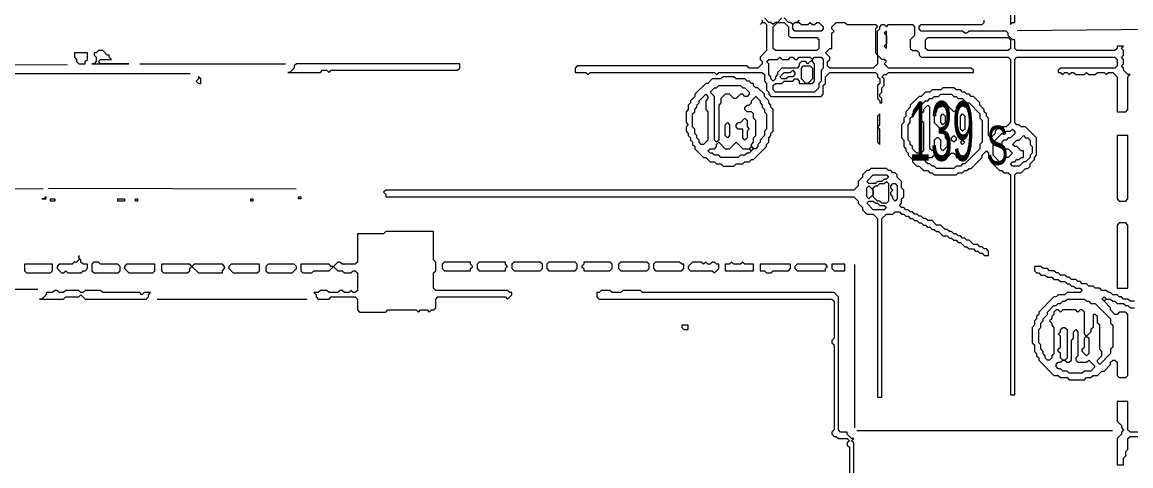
# Model space of a CAD drawing. Extents: x 20 to 3943, y 20 to 2783.
# Drawn here: x 2031 to 2540, y 1652 to 1856 of the extents above; entities that cross this region are included whole.
import ezdxf

# ---------------------------------------------------------------- set-up
doc = ezdxf.new("R2010")
doc.units = 0
for name, color, linetype, lineweight in [('OCR_TEXT', 6, 'Continuous', 0), ('TEXT_FALLBACK_OUTLINE', 2, 'Continuous', 0), ('TRACE_CURVE', 6, 'Continuous', 0), ('TRACE_STRAIGHT', 5, 'Continuous', 0), ('TRACE_TEXT_SYMBOL', 6, 'Continuous', 0)]:
    doc.layers.add(name, color=color, linetype=linetype, lineweight=lineweight)
doc.styles.add('wqy-unicode', font='wqy-unicode.lff')

msp = doc.modelspace()

# ---------------------------------------------------------------- linework, layer by layer
at = {"layer": 'TEXT_FALLBACK_OUTLINE', "color": 2}
for points in [[(2542, 1728), (2540, 1728), (2539, 1729), (2537, 1729), (2536, 1730), (2535, 1730), (2534, 1731), (2532, 1731), (2531, 1732), (2530, 1732), (2529, 1733), (2527, 1733), (2526, 1734), (2524, 1734), (2523, 1735), (2521, 1735), (2520, 1736), (2518, 1736), (2517, 1737), (2516, 1737), (2515, 1738), (2513, 1738), (2512, 1739), (2511, 1739), (2510, 1740), (2508, 1740), (2507, 1741), (2506, 1741), (2505, 1742), (2503, 1742), (2502, 1743), (2500, 1743), (2499, 1744), (2496, 1744), (2496, 1742), (2497, 1741), (2498, 1741), (2499, 1740), (2501, 1740), (2502, 1739), (2504, 1739), (2505, 1738), (2507, 1738), (2508, 1737), (2510, 1737), (2511, 1736), (2512, 1736), (2513, 1735), (2514, 1735), (2515, 1734), (2517, 1734), (2518, 1733), (2517, 1732), (2511, 1732), (2510, 1731), (2507, 1731), (2506, 1730)], [(2506, 1730), (2505, 1730), (2498, 1723), (2498, 1722), (2497, 1721), (2497, 1720), (2496, 1719), (2496, 1717), (2495, 1716), (2495, 1709), (2496, 1708), (2496, 1705), (2497, 1704), (2497, 1703), (2498, 1702), (2498, 1701), (2505, 1694), (2507, 1694), (2508, 1693), (2511, 1693), (2512, 1692), (2519, 1692), (2520, 1693), (2522, 1693), (2523, 1694), (2525, 1694), (2527, 1696), (2528, 1696), (2531, 1699), (2531, 1700), (2532, 1701), (2533, 1701), (2534, 1700), (2534, 1694), (2535, 1693), (2538, 1693), (2539, 1694), (2539, 1722), (2538, 1723), (2535, 1723), (2534, 1722), (2533, 1722), (2531, 1724), (2531, 1725), (2528, 1728), (2529, 1729), (2531, 1729), (2532, 1728), (2533, 1728), (2534, 1727), (2537, 1727), (2538, 1726), (2539, 1726), (2540, 1725), (2542, 1725)], [(2510, 1728), (2511, 1729), (2519, 1729), (2520, 1728), (2521, 1728), (2522, 1727), (2524, 1727), (2531, 1720), (2531, 1718), (2532, 1717), (2532, 1707), (2531, 1706), (2531, 1704), (2526, 1699), (2525, 1700), (2525, 1701), (2527, 1703), (2527, 1705), (2526, 1706), (2526, 1717), (2525, 1718), (2525, 1721), (2524, 1722), (2523, 1722), (2523, 1716), (2522, 1715), (2522, 1714), (2520, 1712), (2519, 1713), (2519, 1723), (2518, 1724), (2517, 1724), (2516, 1723), (2515, 1724), (2509, 1724), (2508, 1723), (2507, 1724), (2506, 1724), (2505, 1723), (2505, 1722), (2504, 1721), (2504, 1720), (2503, 1719), (2504, 1718), (2504, 1717), (2505, 1716), (2505, 1704), (2504, 1703), (2504, 1702), (2503, 1701), (2502, 1701), (2501, 1702), (2501, 1703), (2500, 1704), (2500, 1705), (2499, 1706), (2499, 1708), (2498, 1709), (2498, 1715), (2499, 1716), (2499, 1718), (2500, 1719), (2500, 1720), (2502, 1722)], [(2502, 1722), (2502, 1723), (2505, 1726), (2506, 1726), (2507, 1727), (2508, 1727), (2509, 1728), (2510, 1728)], [(2540, 1668), (2539, 1669), (2539, 1682), (2534, 1682), (2534, 1673), (2536, 1671), (2536, 1670), (2537, 1669), (2536, 1668), (2536, 1667), (2534, 1665), (2534, 1653), (2537, 1653), (2537, 1656), (2538, 1657), (2538, 1659), (2539, 1660), (2539, 1665), (2540, 1666), (2549, 1666)], [(2547, 1668), (2540, 1668)]]:
    msp.add_lwpolyline(points, dxfattribs=at)
for points in [[(2527, 1729), (2528, 1730), (2529, 1729), (2528, 1728)], [(2514, 1714), (2515, 1715), (2516, 1714), (2516, 1703), (2515, 1702), (2515, 1701), (2516, 1700), (2520, 1700), (2521, 1701), (2524, 1698), (2522, 1696), (2519, 1696), (2518, 1695), (2512, 1695), (2511, 1696), (2509, 1696), (2508, 1697), (2507, 1697), (2506, 1698), (2506, 1699), (2507, 1700), (2508, 1700), (2509, 1701), (2510, 1701), (2511, 1700), (2512, 1700), (2513, 1701), (2513, 1710), (2514, 1711)], [(2508, 1715), (2509, 1716), (2510, 1716), (2511, 1715), (2511, 1702), (2510, 1701), (2509, 1701), (2508, 1702), (2508, 1704), (2507, 1705), (2507, 1706), (2508, 1707), (2508, 1712), (2507, 1713), (2508, 1714)], [(2519, 1711), (2520, 1712), (2521, 1711), (2521, 1704), (2520, 1703), (2518, 1705), (2518, 1706), (2519, 1707)]]:
    msp.add_lwpolyline(points, close=True, dxfattribs=at)
at = {"layer": 'TRACE_CURVE', "color": 6}
for points in [[(2485, 1869), (2485, 1855), (2486, 1856), (2487, 1856), (2487, 1872)], [(2286, 1836), (2285, 1835), (2285, 1833), (2290, 1833), (2291, 1832), (2292, 1833), (2349, 1833), (2350, 1832), (2351, 1833), (2371, 1833), (2372, 1832), (2372, 1829), (2373, 1828), (2373, 1825), (2374, 1824), (2374, 1823), (2375, 1822), (2398, 1822), (2399, 1823), (2399, 1827), (2400, 1828), (2400, 1831), (2402, 1833), (2423, 1833), (2424, 1832), (2424, 1831), (2425, 1830), (2425, 1828), (2424, 1827), (2424, 1821), (2425, 1820), (2425, 1819), (2426, 1819), (2426, 1821), (2425, 1822), (2425, 1823), (2426, 1824), (2426, 1826), (2427, 1827), (2427, 1830), (2426, 1831), (2427, 1832), (2428, 1832), (2429, 1833), (2468, 1833), (2468, 1834), (2467, 1835), (2429, 1835), (2427, 1837), (2428, 1838), (2427, 1839), (2426, 1839), (2424, 1841), (2424, 1852), (2425, 1853), (2425, 1854), (2426, 1855), (2427, 1855), (2428, 1854), (2429, 1855), (2440, 1855), (2441, 1854), (2441, 1850), (2439, 1848)], [(2371, 1857), (2371, 1856), (2370, 1855), (2371, 1856), (2372, 1856), (2373, 1855), (2373, 1843), (2370, 1840), (2370, 1839), (2371, 1838), (2371, 1837), (2369, 1835), (2365, 1835), (2364, 1836), (2286, 1836)], [(2380, 1858), (2378, 1856), (2377, 1856), (2376, 1855), (2375, 1856), (2374, 1856), (2372, 1858)], [(2388, 1857), (2387, 1856), (2386, 1856), (2385, 1855), (2384, 1856), (2383, 1856), (2381, 1858)], [(2534, 1815), (2538, 1815), (2539, 1816), (2539, 1831), (2540, 1832), (2539, 1832), (2537, 1834), (2537, 1835), (2536, 1836), (2537, 1837), (2537, 1839), (2536, 1840), (2537, 1841), (2537, 1843), (2536, 1844), (2537, 1845), (2534, 1845), (2534, 1844), (2533, 1843), (2488, 1843), (2487, 1844), (2487, 1848), (2486, 1848), (2484, 1850), (2484, 1851), (2483, 1852), (2466, 1852), (2465, 1851), (2464, 1851), (2463, 1852), (2444, 1852), (2443, 1853), (2443, 1854), (2444, 1855), (2472, 1855), (2473, 1856), (2473, 1857)], [(2439, 1848), (2439, 1844), (2440, 1843), (2442, 1843), (2443, 1842), (2443, 1841), (2444, 1840), (2484, 1840), (2485, 1839), (2485, 1810), (2483, 1808), (2480, 1808), (2478, 1806), (2478, 1805), (2476, 1803), (2475, 1804), (2475, 1812), (2474, 1813), (2474, 1814), (2473, 1815), (2473, 1816), (2471, 1818), (2471, 1819), (2468, 1822), (2467, 1822), (2466, 1823), (2465, 1823), (2464, 1824), (2463, 1824), (2462, 1825), (2460, 1825), (2459, 1826), (2454, 1826), (2453, 1825), (2449, 1825), (2448, 1824), (2446, 1824), (2444, 1822), (2443, 1822), (2439, 1818), (2439, 1817), (2437, 1815), (2437, 1813), (2436, 1812), (2436, 1810), (2435, 1809), (2435, 1803), (2436, 1802), (2436, 1799), (2437, 1798), (2437, 1797), (2438, 1796), (2438, 1795), (2440, 1793), (2440, 1792), (2442, 1790), (2443, 1790), (2445, 1788), (2447, 1788), (2448, 1787), (2449, 1787), (2450, 1786), (2460, 1786), (2461, 1787)], [(2461, 1787), (2463, 1787), (2464, 1788), (2465, 1788), (2466, 1789), (2467, 1789), (2472, 1794), (2472, 1795), (2474, 1797), (2475, 1796), (2475, 1794), (2476, 1793), (2476, 1792), (2480, 1788), (2481, 1788), (2482, 1787), (2484, 1787), (2485, 1786), (2485, 1685), (2487, 1685), (2487, 1786), (2488, 1787), (2490, 1787), (2492, 1789), (2493, 1789), (2494, 1790), (2494, 1791), (2496, 1793), (2496, 1794), (2497, 1795), (2497, 1803), (2492, 1808), (2490, 1808), (2489, 1809), (2488, 1809), (2487, 1810), (2487, 1839), (2488, 1840), (2533, 1840), (2534, 1839), (2534, 1836), (2533, 1835), (2508, 1835), (2507, 1834), (2507, 1833), (2508, 1833), (2509, 1832), (2510, 1833), (2511, 1833), (2512, 1832), (2513, 1833), (2514, 1833), (2515, 1832), (2519, 1832), (2520, 1833), (2521, 1832), (2524, 1832), (2525, 1833), (2528, 1833), (2529, 1832), (2530, 1833), (2532, 1833), (2534, 1831), (2534, 1815)], [(2455, 1805), (2455, 1803), (2456, 1802), (2456, 1799), (2454, 1797), (2453, 1798), (2453, 1802), (2452, 1803), (2451, 1803), (2450, 1802), (2450, 1798), (2449, 1797), (2448, 1798), (2448, 1817), (2447, 1818), (2445, 1816), (2445, 1815), (2444, 1814), (2444, 1813), (2443, 1812), (2445, 1810), (2445, 1797), (2444, 1796), (2442, 1796), (2440, 1798), (2440, 1799), (2439, 1800), (2439, 1801), (2438, 1802), (2438, 1809), (2439, 1810), (2439, 1812), (2440, 1813), (2440, 1814), (2446, 1820), (2447, 1820), (2448, 1821), (2449, 1821), (2450, 1822), (2452, 1822)], [(2452, 1822), (2453, 1823), (2458, 1823), (2459, 1822), (2460, 1822), (2461, 1821), (2463, 1821), (2465, 1819), (2466, 1819), (2471, 1814), (2471, 1812), (2472, 1811), (2472, 1801), (2471, 1800), (2471, 1798), (2464, 1791), (2463, 1791), (2462, 1790), (2460, 1790), (2459, 1789), (2451, 1789), (2450, 1790), (2449, 1790), (2448, 1791), (2447, 1791), (2446, 1792), (2446, 1793), (2447, 1794), (2449, 1794), (2450, 1795), (2451, 1795), (2452, 1794), (2456, 1794), (2458, 1796), (2459, 1796), (2460, 1795), (2460, 1794), (2464, 1794), (2466, 1796), (2466, 1798), (2467, 1799), (2467, 1814), (2466, 1815), (2466, 1816), (2465, 1817), (2464, 1817), (2463, 1818), (2462, 1818), (2461, 1817), (2460, 1817), (2460, 1816), (2459, 1815), (2456, 1818), (2454, 1818), (2453, 1817), (2452, 1817), (2451, 1816), (2451, 1815), (2450, 1814), (2450, 1810), (2453, 1807), (2453, 1806), (2454, 1806), (2455, 1805)], [(2297, 1733), (2296, 1732), (2295, 1732), (2295, 1730), (2296, 1729), (2403, 1729), (2404, 1728), (2404, 1711), (2403, 1710), (2403, 1709), (2404, 1708), (2404, 1669), (2403, 1668), (2403, 1667), (2404, 1666), (2405, 1666), (2406, 1665), (2410, 1665), (2411, 1664), (2410, 1663), (2410, 1662), (2411, 1661), (2411, 1642)], [(2307, 1733), (2306, 1732), (2302, 1732), (2301, 1733), (2297, 1733)], [(2413, 1649), (2413, 1663), (2412, 1664), (2413, 1665), (2412, 1665), (2410, 1667), (2410, 1668), (2407, 1668), (2406, 1669), (2406, 1730), (2404, 1732), (2316, 1732), (2315, 1733), (2307, 1733)]]:
    msp.add_lwpolyline(points, dxfattribs=at)
for points in [[(2378, 1856), (2381, 1856), (2383, 1854), (2383, 1850), (2384, 1849), (2396, 1849), (2397, 1848), (2397, 1844), (2396, 1843), (2377, 1843), (2376, 1844), (2376, 1854)], [(2385, 1855), (2386, 1856), (2388, 1856), (2389, 1855), (2392, 1855), (2393, 1856), (2394, 1855), (2395, 1855), (2396, 1856), (2397, 1856), (2399, 1854), (2399, 1853), (2398, 1852), (2386, 1852), (2385, 1853)], [(2405, 1856), (2409, 1856), (2410, 1855), (2423, 1855), (2424, 1854), (2423, 1853), (2423, 1842), (2424, 1841), (2424, 1837), (2422, 1835), (2402, 1835), (2401, 1836), (2401, 1838), (2402, 1839), (2402, 1840), (2400, 1842), (2402, 1844), (2403, 1844), (2403, 1851), (2404, 1852), (2403, 1853), (2403, 1854)], [(2446, 1848), (2447, 1849), (2484, 1849), (2485, 1848), (2485, 1844), (2484, 1843), (2447, 1843), (2446, 1844)], [(2378, 1839), (2379, 1840), (2380, 1839), (2383, 1839), (2384, 1840), (2385, 1840), (2386, 1839), (2387, 1839), (2388, 1840), (2393, 1840), (2394, 1839), (2392, 1837), (2391, 1838), (2389, 1838), (2388, 1837), (2388, 1836), (2387, 1835), (2380, 1835), (2378, 1833), (2378, 1832), (2377, 1831), (2377, 1830), (2376, 1829), (2375, 1830), (2375, 1831), (2374, 1832), (2374, 1837), (2373, 1838), (2374, 1839)], [(2394, 1839), (2395, 1840), (2398, 1840), (2399, 1839), (2399, 1835), (2398, 1834), (2398, 1829), (2397, 1828), (2397, 1826), (2395, 1824), (2377, 1824), (2376, 1825), (2376, 1827), (2377, 1828), (2380, 1828), (2381, 1829), (2385, 1829), (2386, 1830), (2387, 1830), (2388, 1829), (2388, 1828), (2394, 1828), (2395, 1829), (2395, 1837), (2394, 1838)], [(2384, 1833), (2385, 1834), (2386, 1833), (2386, 1832), (2385, 1831), (2383, 1831), (2382, 1830), (2380, 1830), (2379, 1831), (2381, 1833)], [(2389, 1835), (2390, 1836), (2393, 1836), (2394, 1835), (2394, 1830), (2392, 1828), (2391, 1828), (2389, 1830)], [(2453, 1813), (2454, 1814), (2455, 1813), (2455, 1810), (2454, 1809), (2453, 1810)], [(2462, 1813), (2463, 1814), (2464, 1813), (2464, 1807), (2463, 1806), (2462, 1807)], [(2458, 1803), (2459, 1804), (2460, 1803), (2460, 1802), (2459, 1801), (2458, 1802)], [(2485, 1806), (2486, 1807), (2487, 1806), (2487, 1805), (2485, 1803), (2484, 1803), (2483, 1802), (2482, 1802), (2481, 1801), (2481, 1799), (2482, 1798), (2484, 1798), (2486, 1796), (2484, 1794), (2483, 1794), (2481, 1792), (2480, 1792), (2477, 1795), (2477, 1800), (2478, 1801), (2478, 1802), (2481, 1805), (2482, 1805), (2483, 1806)], [(2491, 1804), (2492, 1803), (2493, 1803), (2494, 1802), (2494, 1800), (2495, 1799), (2495, 1796), (2494, 1795), (2494, 1794), (2492, 1792), (2491, 1792), (2489, 1790), (2486, 1790), (2485, 1791), (2486, 1792), (2487, 1792), (2488, 1793), (2489, 1793), (2490, 1794), (2491, 1794), (2491, 1797), (2490, 1797), (2488, 1799), (2487, 1799), (2486, 1800), (2488, 1802), (2489, 1802)], [(2462, 1801), (2463, 1802), (2464, 1801), (2463, 1800)]]:
    msp.add_lwpolyline(points, close=True, dxfattribs=at)
at = {"layer": 'TRACE_STRAIGHT', "color": 5}
for p, q in [((2488.11, 1852.24), (2648.11, 1853.74)), ((1798.12, 1837.81), (2051.88, 1836.53)), ((2085, 1837), (2152, 1837)), ((1933.12, 1832.56), (2108.12, 1832.46)), ((1968.12, 1779.7), (2040.63, 1779.67)), ((2043.12, 1779.86), (2156.87, 1779.63)), ((2413.54, 1669.88), (2413.55, 1744.88)), ((1824.37, 1733.69), (2038.13, 1733.48)), ((2093, 1729), (2162, 1729)), ((2414.37, 1668.73), (2531.88, 1668.77))]:
    msp.add_line(p, q, dxfattribs=at)
at = {"layer": 'TRACE_TEXT_SYMBOL', "color": 6}
for points in [[(2428, 1852), (2427, 1851), (2428, 1850), (2428, 1846), (2427, 1845), (2428, 1844)], [(2055, 1842), (2055, 1840), (2056, 1839), (2056, 1838), (2057, 1837), (2060, 1837), (2060, 1838), (2061, 1839), (2061, 1842)], [(2066, 1843), (2065, 1842), (2064, 1842), (2064, 1841), (2065, 1840), (2065, 1838), (2064, 1837), (2063, 1837), (2080, 1837), (2067, 1837), (2066, 1838), (2067, 1839), (2072, 1839), (2071, 1840), (2071, 1841), (2070, 1841), (2068, 1843)], [(2157, 1837), (2156, 1836), (2156, 1835), (2154, 1833), (2153, 1833), (2168, 1833), (2169, 1834), (2171, 1834), (2172, 1833), (2173, 1834), (2231, 1834), (2232, 1835), (2232, 1837)], [(2112, 1831), (2112, 1830), (2111, 1829), (2112, 1828), (2113, 1828), (2113, 1830)], [(2353, 1831), (2352, 1830), (2348, 1830), (2346, 1828), (2345, 1828), (2340, 1823), (2340, 1822), (2338, 1820), (2338, 1819), (2337, 1818), (2337, 1816), (2336, 1815), (2336, 1810), (2337, 1809), (2336, 1808), (2336, 1806), (2337, 1805), (2337, 1804), (2338, 1803), (2338, 1802), (2339, 1801), (2339, 1800), (2340, 1799), (2340, 1798), (2344, 1794), (2345, 1794), (2347, 1792), (2349, 1792), (2350, 1791), (2352, 1791), (2353, 1790), (2358, 1790), (2359, 1791), (2362, 1791), (2363, 1792), (2365, 1792), (2366, 1793), (2367, 1793), (2373, 1799), (2373, 1800), (2374, 1801), (2374, 1803), (2375, 1804), (2375, 1805), (2376, 1806), (2376, 1816), (2375, 1817), (2375, 1818), (2374, 1819), (2374, 1820), (2372, 1822), (2372, 1823), (2369, 1826), (2368, 1826), (2367, 1827), (2367, 1828), (2366, 1828), (2365, 1829), (2364, 1829), (2363, 1830), (2359, 1830), (2358, 1831)], [(2350, 1826), (2351, 1827), (2361, 1827), (2362, 1826), (2363, 1826), (2365, 1824), (2365, 1823), (2364, 1822), (2363, 1822), (2362, 1823), (2361, 1823), (2359, 1821), (2358, 1821), (2356, 1823), (2354, 1823), (2352, 1821), (2352, 1819), (2351, 1818), (2351, 1802), (2350, 1801), (2349, 1802), (2349, 1822), (2347, 1824), (2349, 1826)], [(2345, 1823), (2346, 1822), (2346, 1821), (2345, 1820), (2345, 1816), (2346, 1815), (2346, 1802), (2344, 1800), (2343, 1800), (2342, 1801), (2342, 1802), (2341, 1803), (2341, 1804), (2340, 1805), (2340, 1807), (2339, 1808), (2339, 1814), (2340, 1815), (2340, 1816), (2341, 1817), (2341, 1818), (2342, 1819), (2342, 1820)], [(2368, 1822), (2370, 1820), (2370, 1819), (2371, 1818), (2371, 1817), (2372, 1816), (2372, 1815), (2373, 1814), (2373, 1807), (2372, 1806), (2372, 1804), (2370, 1802), (2370, 1801), (2369, 1800), (2369, 1799), (2368, 1798), (2367, 1798), (2366, 1799), (2366, 1800), (2367, 1801), (2367, 1803), (2368, 1804), (2368, 1811), (2367, 1812), (2367, 1814), (2366, 1815), (2364, 1815), (2363, 1816), (2363, 1817), (2364, 1818), (2365, 1818), (2366, 1819), (2366, 1820)], [(2425, 1814), (2424, 1813), (2424, 1801), (2425, 1800), (2425, 1807), (2424, 1808), (2425, 1809)], [(2354, 1809), (2355, 1810), (2356, 1809), (2356, 1804), (2355, 1803), (2354, 1804)], [(2363, 1812), (2364, 1811), (2364, 1808), (2365, 1807), (2364, 1806), (2364, 1803), (2363, 1802), (2362, 1803), (2362, 1807), (2360, 1807), (2359, 1808), (2359, 1809), (2360, 1810), (2361, 1810)], [(2534, 1804), (2534, 1775), (2535, 1774), (2538, 1774), (2539, 1775), (2539, 1804)], [(2350, 1800), (2351, 1801), (2354, 1798), (2356, 1798), (2359, 1801), (2362, 1798), (2365, 1798), (2366, 1797), (2365, 1796), (2364, 1796), (2363, 1795), (2361, 1795), (2360, 1794), (2352, 1794), (2351, 1795), (2349, 1795), (2348, 1796), (2347, 1796), (2346, 1797), (2347, 1798), (2349, 1798), (2350, 1799)], [(2365, 1798), (2366, 1799), (2367, 1798), (2366, 1797)], [(2422, 1786), (2428, 1786), (2429, 1785), (2428, 1784), (2427, 1784), (2426, 1783), (2424, 1783), (2423, 1782), (2420, 1782), (2419, 1783)], [(2427, 1782), (2428, 1783), (2429, 1782), (2429, 1774), (2428, 1773), (2426, 1773), (2425, 1774), (2424, 1774), (2422, 1776), (2422, 1780), (2423, 1781), (2424, 1781), (2425, 1782)], [(2419, 1780), (2420, 1781), (2422, 1779), (2422, 1777), (2420, 1775), (2419, 1776)], [(2430, 1781), (2431, 1782), (2432, 1782), (2433, 1781), (2433, 1775), (2432, 1774), (2431, 1775), (2431, 1776), (2430, 1777), (2430, 1778), (2431, 1779), (2430, 1780)], [(2042, 1776), (2041, 1775), (2040, 1775), (2042, 1775)], [(2044, 1775), (2046, 1775), (2046, 1774), (2044, 1774)], [(2075, 1775), (2078, 1775), (2078, 1774), (2075, 1774)], [(2083, 1775), (2084, 1775), (2084, 1774), (2083, 1774)], [(2136, 1775), (2137, 1775), (2137, 1774), (2136, 1774)], [(2158, 1776), (2159, 1776), (2159, 1775), (2158, 1775)], [(2419, 1773), (2420, 1774), (2422, 1774), (2423, 1773), (2424, 1773), (2425, 1772), (2427, 1772), (2428, 1771), (2427, 1770), (2422, 1770)], [(2535, 1764), (2534, 1763), (2534, 1734), (2539, 1734), (2539, 1763), (2538, 1764)], [(2057, 1749), (2057, 1747), (2056, 1746), (2055, 1746), (2054, 1745), (2048, 1745), (2047, 1744), (2047, 1743), (2049, 1741), (2050, 1741), (2051, 1742), (2052, 1741), (2058, 1741), (2059, 1742), (2060, 1742), (2061, 1743), (2061, 1745), (2059, 1745), (2058, 1746), (2058, 1747), (2057, 1748)], [(2032, 1745), (2032, 1742), (2033, 1741), (2044, 1741), (2045, 1742), (2045, 1745)], [(2064, 1746), (2063, 1745), (2063, 1742), (2064, 1741), (2075, 1741), (2076, 1742), (2076, 1744), (2075, 1745), (2067, 1745), (2066, 1746)], [(2079, 1745), (2078, 1744), (2078, 1743), (2080, 1741), (2091, 1741), (2092, 1742), (2092, 1745)], [(2095, 1745), (2095, 1742), (2096, 1741), (2107, 1741), (2108, 1742), (2108, 1743), (2109, 1744), (2112, 1741), (2123, 1741), (2123, 1742), (2124, 1743), (2124, 1744), (2123, 1745), (2110, 1745), (2109, 1744), (2108, 1745)], [(2127, 1745), (2126, 1744), (2126, 1743), (2128, 1741), (2139, 1741), (2140, 1742), (2140, 1745)], [(2144, 1745), (2143, 1744), (2143, 1742), (2144, 1741), (2155, 1741), (2157, 1743), (2157, 1744), (2156, 1745)], [(2225, 1746), (2224, 1745), (2224, 1743), (2225, 1742), (2237, 1742), (2237, 1743), (2238, 1744), (2237, 1745), (2237, 1746)], [(2241, 1746), (2240, 1745), (2240, 1743), (2241, 1742), (2253, 1742), (2253, 1743), (2254, 1744), (2253, 1745), (2253, 1746)], [(2257, 1746), (2256, 1745), (2256, 1743), (2257, 1742), (2269, 1742), (2270, 1743), (2270, 1745), (2269, 1746)], [(2273, 1746), (2272, 1745), (2272, 1743), (2273, 1742), (2285, 1742), (2286, 1743), (2286, 1745), (2285, 1746)], [(2289, 1746), (2289, 1745), (2288, 1744), (2289, 1743), (2289, 1742), (2301, 1742), (2302, 1743), (2302, 1745), (2301, 1746)], [(2306, 1746), (2305, 1745), (2305, 1743), (2306, 1742), (2318, 1742), (2319, 1743), (2319, 1745), (2318, 1746)], [(2322, 1746), (2321, 1745), (2321, 1743), (2322, 1742), (2334, 1742), (2335, 1743), (2335, 1745), (2334, 1745), (2333, 1746)], [(2339, 1746), (2337, 1744), (2337, 1743), (2338, 1742), (2348, 1742), (2349, 1741), (2351, 1743), (2351, 1745), (2350, 1745), (2349, 1746), (2348, 1746), (2347, 1745), (2346, 1745), (2345, 1746), (2344, 1745), (2343, 1746)], [(2357, 1746), (2356, 1745), (2354, 1745), (2354, 1742), (2367, 1742), (2367, 1745), (2363, 1745), (2362, 1746), (2361, 1745), (2358, 1745)], [(2370, 1745), (2370, 1742), (2372, 1742), (2373, 1741), (2375, 1741), (2376, 1742), (2383, 1742), (2384, 1743), (2384, 1745)], [(2387, 1745), (2386, 1744), (2386, 1743), (2387, 1742), (2400, 1742), (2400, 1743), (2401, 1744), (2400, 1745)], [(2403, 1745), (2403, 1743), (2404, 1742), (2409, 1742), (2409, 1745)], [(2046, 1733), (2045, 1732), (2042, 1732), (2042, 1731), (2040, 1729), (2039, 1729), (2050, 1729), (2051, 1730), (2057, 1730), (2058, 1731), (2060, 1729), (2088, 1729), (2089, 1730), (2089, 1731), (2090, 1732), (2087, 1732), (2086, 1731), (2085, 1732), (2068, 1732), (2067, 1733), (2060, 1733), (2059, 1732), (2058, 1732), (2057, 1733), (2051, 1733), (2050, 1732), (2048, 1732), (2047, 1733)], [(2334, 1717), (2334, 1716), (2335, 1715), (2337, 1715), (2337, 1717)]]:
    msp.add_lwpolyline(points, close=True, dxfattribs=at)
for points in [[(2421, 1789), (2420, 1788), (2419, 1788), (2417, 1786), (2417, 1785), (2415, 1783), (2415, 1781), (2413, 1779), (2198, 1779), (2197, 1778), (2198, 1777), (2198, 1776), (2413, 1776), (2415, 1774), (2415, 1773), (2417, 1771), (2417, 1770), (2419, 1768), (2422, 1768), (2424, 1766), (2424, 1684), (2426, 1684), (2426, 1766), (2428, 1768), (2431, 1768), (2432, 1769), (2434, 1769), (2435, 1768), (2436, 1768), (2437, 1767), (2438, 1767), (2439, 1766), (2440, 1766), (2441, 1765), (2442, 1765), (2443, 1764), (2444, 1764), (2445, 1763), (2446, 1763), (2447, 1762), (2448, 1762), (2449, 1761), (2450, 1761), (2451, 1760), (2452, 1760), (2454, 1758), (2456, 1758), (2457, 1757), (2458, 1757), (2459, 1756), (2460, 1756), (2461, 1755), (2462, 1755), (2464, 1753), (2465, 1753), (2466, 1752), (2468, 1752), (2469, 1751), (2470, 1751), (2471, 1750), (2472, 1750), (2473, 1749), (2475, 1749), (2475, 1751)], [(2475, 1751), (2474, 1752), (2473, 1752), (2472, 1753), (2471, 1753), (2470, 1754), (2468, 1754), (2466, 1756), (2465, 1756), (2464, 1757), (2463, 1757), (2462, 1758), (2461, 1758), (2460, 1759), (2459, 1759), (2458, 1760), (2457, 1760), (2456, 1761), (2455, 1761), (2453, 1763), (2451, 1763), (2449, 1765), (2447, 1765), (2446, 1766), (2445, 1766), (2444, 1767), (2443, 1767), (2442, 1768), (2441, 1768), (2440, 1769), (2439, 1769), (2438, 1770), (2437, 1770), (2436, 1771), (2435, 1771), (2434, 1772), (2435, 1773), (2435, 1775), (2436, 1776), (2436, 1779), (2435, 1780), (2435, 1783), (2433, 1785), (2433, 1786), (2432, 1787), (2431, 1787), (2430, 1788), (2429, 1788), (2428, 1789), (2421, 1789)], [(2198, 1760), (2197, 1759), (2185, 1759), (2185, 1746), (2184, 1745), (2178, 1745), (2177, 1746), (2176, 1746), (2174, 1744), (2173, 1744), (2172, 1745), (2159, 1745), (2159, 1742), (2160, 1741), (2164, 1741), (2165, 1742), (2172, 1742), (2174, 1744), (2176, 1742), (2178, 1742), (2179, 1741), (2182, 1741), (2183, 1742), (2184, 1742), (2185, 1741), (2185, 1733), (2184, 1732), (2183, 1732), (2182, 1733), (2181, 1732), (2179, 1732), (2178, 1733), (2177, 1733), (2176, 1732), (2172, 1732), (2171, 1733), (2168, 1733), (2167, 1732), (2165, 1732), (2166, 1731), (2166, 1730), (2167, 1729), (2172, 1729), (2173, 1730), (2184, 1730), (2185, 1729), (2185, 1724), (2186, 1723), (2198, 1723), (2199, 1724), (2212, 1724), (2213, 1723), (2214, 1724), (2217, 1724), (2218, 1723), (2219, 1724), (2220, 1724), (2221, 1725), (2221, 1729), (2222, 1730), (2253, 1730), (2254, 1729), (2256, 1731), (2256, 1732)], [(2256, 1732), (2255, 1732), (2254, 1733), (2221, 1733), (2220, 1734), (2220, 1741), (2221, 1742), (2221, 1746), (2220, 1747), (2220, 1760), (2198, 1760)]]:
    msp.add_lwpolyline(points, dxfattribs=at)

# ---------------------------------------------------------------- texts
at = {"layer": 'OCR_TEXT', "color": 6, "style": 'wqy-unicode'}
for s, height, width, p in [('139', 27.3, 0.493247, (2438.36, 1792.49)), ('S', 17.94, 0.614548, (2474.11, 1790.61))]:
    msp.add_text(s, height=height, dxfattribs=dict(at, width=width)).set_placement(p)

doc.saveas('drawing.dxf')
